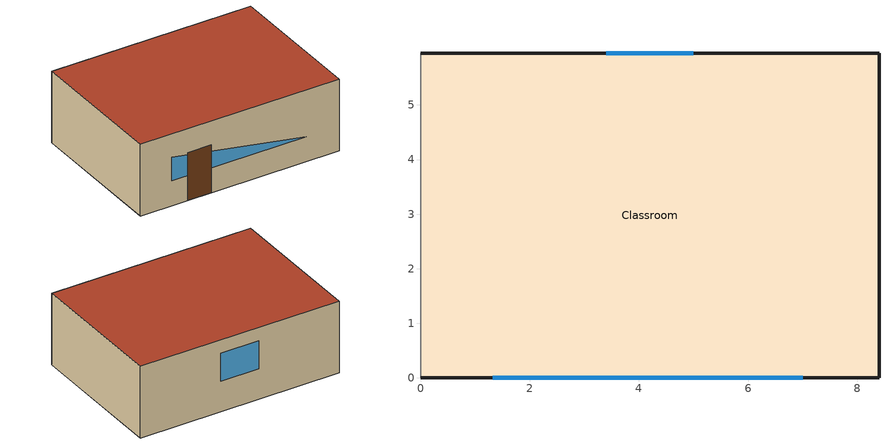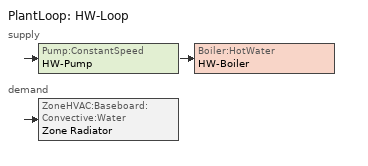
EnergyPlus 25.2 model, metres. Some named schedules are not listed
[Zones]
Classroom
 floor adiabatic (Floor_Construction): 0,0 0,5.95 8.4,5.95 8.4,0 z0
 wall outside (Ext_Wall): 0,0 8.4,0 8.4,5.95 0,5.95 z0:3
 wall adiabatic (Int_Wall): 0,0 0,5.95 z0:3
 window (WindowConst_OldSingle): 5,5.95 3.4,5.95 z1.27:2.45; 1.32,0,2.03 1.32,0,1.04 7,0,1.04
 door (DoorConst_Steel): 2,0 3,0 z0:2
 roof outside (Roof_Construction): 0,0 0,5.95 8.4,5.95 8.4,0 z3
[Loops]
PlantLoop 'HW-Loop'
 supply: Pump:ConstantSpeed 'HW-Pump' > Boiler:HotWater 'HW-Boiler'
 demand: ZoneHVAC:Baseboard:Convective:Water 'Zone Radiator'
[Building]
Classroom: North Axis {deg}=0; Terrain=City; Loads Convergence Tolerance Value {W}=0.05; Temperature Convergence Tolerance Value {deltaC}=0.05; Solar Distribution=FullExterior; Maximum Number of Warmup Days=30; Minimum Number of Warmup Days=6
[Site:Location]
Kalamata_Greece: Latitude {deg}=37.02; Longitude {deg}=22.11; Time Zone {hr}=2; Elevation {m}=8
[SizingPeriod:DesignDay] Dry-Bulb Temperature Range Modifier Type=DefaultMultipliers; Barometric Pressure {Pa}=101325; Wind Speed {m/s}=3; Wind Direction {deg}=0; Rain Indicator=No; Snow Indicator=No; Daylight Saving Time Indicator=No; Solar Model Indicator=ASHRAEClearSky
Name | Month | Day of Month | Day Type | Maximum Dry-Bulb Temperature {C} | Daily Dry-Bulb Temperature Range {C} | Humidity Condition Type | Wetbulb or DewPoint at Maximum Dry-Bulb {C} | Sky Clearness
KalamataSummerDesignDay | 6 | 10 | SummerDesignDay | 33.2 | 11 | Wetbulb | 23 | 1
KalamataWinterDesignDay | 1 | 21 | WinterDesignDay | 1.2 | 0 | WetBulb | -1.5 | 0.9
[Material]
Ext_Plaster: Rough, 0.02, 0.87, 1800, 840
Hollow_Clay_Brick: MediumRough, 0.22, 0.4, 900, 840
Int_Plaster_1: Smooth, 0.018, 0.8, 1700, 840
Int_Brick: MediumRough, 0.11, 0.5, 1700, 840
Roof_RC_Slab_180mm: MediumRough, 0.18, 1.75, 2400, 900
Int_Plaster: Smooth, 0.018, 0.8, 1600, 840
Floor_Tile_10mm: Smooth, 0.01, 1, 2000, 800
Floor_Screed_50mm: MediumSmooth, 0.05, 1.4, 2000, 900
Floor_Concrete_120mm: MediumRough, 0.12, 1.75, 2300, 900
[Material:NoMass]
Door_Steel: Roughness=Rough; Thermal Resistance {m2-K/W}  (R=1/4.5)=0.222; Thermal Absorptance=0.9; Solar Absorptance=0.7; Visible Absorptance=0.7
[WindowMaterial:SimpleGlazingSystem]
Window_OldSingle: U-Factor {W/m2-K}  (Uw)=6; Solar Heat Gain Coefficient (g-value)=0.85; Visible Transmittance=0.88
[Construction]
WindowConst_OldSingle: Window_OldSingle
Ext_Wall: Ext_Plaster, Hollow_Clay_Brick, Int_Plaster_1
Int_Wall: Int_Plaster, Int_Brick, Int_Plaster
Roof_Construction: Roof_RC_Slab_180mm, Int_Plaster
Floor_Construction: Floor_Tile_10mm, Floor_Screed_50mm, Floor_Concrete_120mm
DoorConst_Steel: Door_Steel
[Sizing:Zone]
Classroom: Zone Cooling Design Supply Air Temperature Input Method=SupplyAirTemperature; Cooling Design Supply Air Temperature {C}=14; Zone Heating Design Supply Air Temperature Input Method=SupplyAirTemperature; Heating Design Supply Air Temperature {C}=40; Zone Cooling Design Supply Air Humidity Ratio {kgWater/kgDryAir}=0.009; Zone Heating Design Supply Air Humidity Ratio {kgWater/kgDryAir}=0.004
[Sizing:Plant]
HW-Loop: Heating, 82, 11
[Zone]
Classroom: Type=1; Multiplier=1; Ceiling Height {m}=3
[People]
Room People: Zone or ZoneList Name  (change to your zone name)=Classroom; Number of People Schedule=OCCUPY-ROOM; Number of People Calculation Method=People; Number of People (when schedule = 1.0)=20; Fraction Radiant (example)=0.3; Activity Level Schedule=ActSchd
[ZoneControl:Thermostat]
Classroom Thermostat: Which zone it controls=Classroom; Thermostat mode schedule (on/off)=Zone Control Type Sched; Type of thermostat=ThermostatSetpoint:SingleHeating; Name of dual setpoint object=HtgSP-Control
[ThermostatSetpoint:SingleHeating]
HtgSP-Control: Setpoint Temperature Schedule=Htg-SetP-Sch
[Lights]
Classroom Lights: Zone or ZoneList=Classroom; Schedule=LIGHTS-1; Design Level Calculation Method=Watts/Area; Watts per Zone Floor Area {W/m2}=10; Return Air Fraction=0; Fraction Radiant=0.6; Fraction Visible=0.2; Fraction Replaceable=1
[ZoneInfiltration:DesignFlowRate]
Infiltration Classroom: Zone or ZoneList=Classroom; Schedule=INFIL-SCH; Design Flow Rate Calculation Method=AirChanges/Hour; Air Changes per Hour {1/hr}=0.6; Constant Term Coefficient=0.606; Temperature Term Coefficient=0.03636; Velocity Term Coefficient=0.1177; Velocity Squared Term Coefficient=0
[ZoneVentilation:DesignFlowRate]
Vent_Classroom: Zone=Classroom; Schedule=Vent-Sch; Design Flow Rate Calculation Method=Flow/Person; Flow Rate per Person {m3/s-person}  (10 L/s-person)=0.01; Ventilation Air Fan Pressure Rise {Pa}  (0 = no fan power)=0; Ventilation Air Fan Total Efficiency=0
[PlantEquipmentOperationSchemes]
HW-Loop-Operation: Control Scheme 1=HW-Heating-Operation; Control Scheme 1 Schedule=HW-Heating-Schedule
[PlantEquipmentOperation:HeatingLoad]
HW-Heating-Operation: 0, 1e9, HW-Boiler-EquipmentList
[PlantEquipmentList]
HW-Boiler-EquipmentList: Boiler:HotWater, HW-Boiler
[PlantLoop]
Plant Loop=HW-Loop; Fluid Type=Water; Plant Equipment Operation Scheme List=HW-Loop-Operation; Loop Temperature Setpoint Schedule=HW-SupplyOutlet; Maximum Loop Temperature {C}=85; Minimum Loop Temperature {C}=10; Maximum Loop Flow Rate {m3/s}=0.00046; Minimum Loop Flow Rate {m3/s}=0; Plant Loop Volume {m3} (230 Liters for higher thermal debt)=0.23; Load Distribution Scheme=Optimal
[SetpointManager:Scheduled]
HW-Loop-SetpointManager: Temperature, HW-Setpoint-Schedule, HW-SupplyOutlet
[Boiler:HotWater]
HW-Boiler: Fuel Type=Diesel; Nominal Capacity {W} (Matched to Radiator)=18500; Nominal Thermal Efficiency (Locked at 0.65)=0.65; Efficiency Curve Temperature Evaluation Variable=LeavingBoiler; Design Water Flow Rate {m3/s} (Balanced flow)=0.00046; Minimum Part Load Ratio=0.1; Maximum Part Load Ratio=1; Optimum Part Load Ratio=0.9; Water Outlet Upper Temperature Limit {C}=85; Boiler Flow Mode=ConstantFlow; On Cycle Parasitic Electric Load {W}=5; Sizing Factor=1
[Pump:ConstantSpeed]
HW-Pump: Rated Flow Rate {m3/s} (Matched to Boiler)=0.00046; Rated Pump Head {Pa}=35000; Rated Power Consumption {W}=75; Motor Efficiency=0.85; Fraction of Motor Inefficiencies to Fluid Stream=0.15; Pump Control Type=INTERMITTENT
[ZoneHVAC:Baseboard:Convective:Water]
Zone Radiator: Availability Schedule=Heat-Avail; Heating Design Capacity Method=HeatingDesignCapacity; Heating Design Capacity {W} (Increased to drive toward 4.2 GJ)=18500; U-Factor Times Area Value {W/K} (Tuned for 4.2 GJ)=560; Maximum Water Flow Rate {m3/s}=0.00046; Convergence Tolerance=0.001
[Zone equipment]
Classroom: Zone Radiator
[Schedule:Compact]
OCCUPY-ROOM: Fraction, Through: 12/31, For: Weekdays, Until: 08:10, 0, Until: 09:00, 1, Until: 09:10, 0, Until: 10:00, 1, Until: 10:10, 0, Until: 11:00, 1, Until: 11:10, 0, Until: 12:00, 1, Until: 12:10, 0, Until: 13:00, 1, Until: 13:10, 0, Until: 14:00, 1, Until: 24:00, 0, For: Weekends Holiday SummerDesignDay WinterDesignDay CustomDay1 CustomDay2, Until: 24:00, 0
LIGHTS-1: On/Off, Through: 12/31, For: WeekDays, Until: 08:10, 0, Until: 09:00, 1, Until: 09:10, 0, Until: 10:00, 1, Until: 10:10, 0, Until: 11:00, 1, Until: 11:10, 0, Until: 12:00, 1, Until: 12:10, 0, Until: 13:00, 1, Until: 13:10, 0, Until: 14:00, 1, Until: 24:00, 0, For: Weekends Holiday SummerDesignDay WinterDesignDay CustomDay1 CustomDay2, Until: 24:00, 0
Heat-Avail: Fraction, Through: 12/31, For: Weekdays, Until: 08:10, 0, Until: 09:00, 1, Until: 09:10, 0, Until: 10:00, 1, Until: 24:00, 0, For: Weekends Holiday SummerDesignDay WinterDesignDay CustomDay1 CustomDay2, Until: 24:00, 0
Zone Control Type Sched: Control Type, Through: 12/31, For: Weekdays, Until: 08:00, 0, Until: 14:00, 1, Until: 24:00, 0, For: WinterDesignDay SummerDesignDay, Until: 24:00, 1, For: Weekends Holiday CustomDay1 CustomDay2, Until: 24:00, 0
INFIL-SCH; HW-Heating-Schedule: Fraction, Through: 12/31, For: AllDays, Until: 24:00, 1
Vent-Sch: Fraction, Through: 12/31, For: Weekdays, Until: 08:00, 0, Until: 08:10, 1, Until: 09:00, 0, Until: 09:10, 1, Until: 10:00, 0, Until: 10:10, 1, Until: 11:00, 0, Until: 11:10, 1, Until: 12:00, 0, Until: 12:10, 1, Until: 13:00, 0, Until: 13:10, 1, Until: 24:00, 0, For: Weekends Holiday SummerDesignDay WinterDesignDay CustomDay1 CustomDay2, Until: 24:00, 0
ActSchd: Any Number, Through: 12/31, For: Weekdays, Until: 08:10, 0, Until: 09:00, 117.24, Until: 09:10, 0, Until: 10:00, 117.24, Until: 10:10, 0, Until: 11:00, 117.24, Until: 11:10, 0, Until: 12:00, 117.24, Until: 12:10, 0, Until: 13:00, 117.24, Until: 13:10, 0, Until: 14:00, 117.24, Until: 24:00, 0, For: Weekends Holiday SummerDesignDay WinterDesignDay CustomDay1 CustomDay2, Until: 24:00, 0
Htg-SetP-Sch: Temperature, Through: 12/31, For: WeekDays, Until: 08:00, 16, Until: 14:00, 17, Until: 24:00, 16, For: WeekEnds Holiday SummerDesignDay WinterDesignDay CustomDay1 CustomDay2, Until: 24:00, 16
HW-Setpoint-Schedule: Temperature, Through: 12/31, For: AllDays, Until: 24:00, 60
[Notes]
Location:                Kalamata, Greece
Run Period (Weather File): Full Annual Simulation, Kalamata
Floor Area:              59.3 m2
Number of Stories:       1
Official single-day holidays
Christmas break: Dec 24 – Jan 6
Split into two periods to avoid year boundary issues
Easter holidays: Apr 10 – Apr 23
Summer break: Jun 16 – Sep 10
